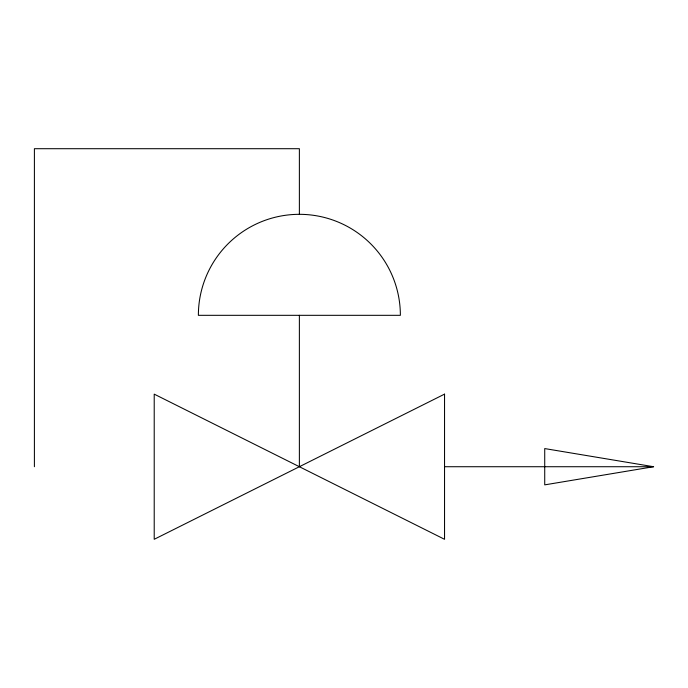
<?xml version="1.0" encoding="UTF-8"?>
<svg xmlns="http://www.w3.org/2000/svg" width="688" height="688" viewBox="0 0 688 688"><rect width="100%" height="100%" fill="white"/><g stroke="black" fill="none" stroke-linecap="round" stroke-linejoin="round"><path stroke-width="1.03" d="M653.6 466.722L544.724 484.868L544.724 448.576L653.6 466.722L444.543 466.722M299.375 214.321A100.998 100.998 0 0 0 198.376 315.319L400.373 315.319A100.998 100.998 0 0 0 299.375 214.321L299.375 148.703L34.4 148.703L34.4 466.722M299.375 315.319L299.375 466.722M444.543 394.138L154.215 539.297L154.215 394.138L444.543 539.297L444.543 394.138"/></g></svg>
